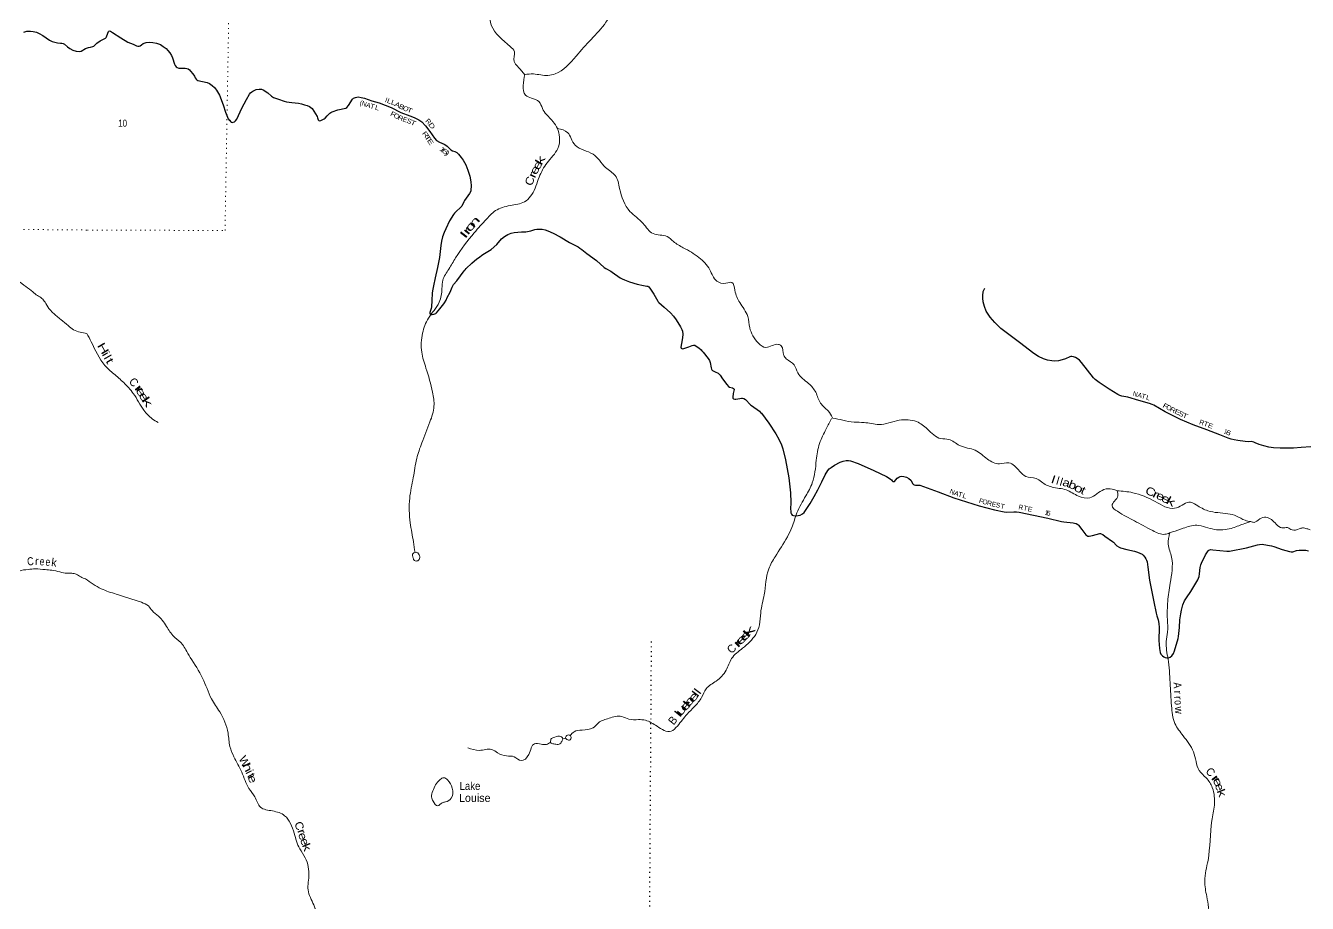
# Model space of a CAD drawing. Header units: feet. Extents: x -1048576 to 137166, y -268550 to 2097152.
# Drawn here: x -123956 to -91916, y 329090 to 351036 of the extents above; entities that cross this region are included whole.
import ezdxf
from ezdxf.enums import TextEntityAlignment as Align

# ---------------------------------------------------------------- set-up
doc = ezdxf.new("R2010")
doc.units = ezdxf.units.FT
doc.header["$LTSCALE"] = 80
doc.linetypes.add('DOTTED', pattern=[1.5, 0.3, -1.2])
for name, color, linetype, lineweight in [('29', 7, 'Continuous', 25), ('39', 7, 'Continuous', 13), ('6', 7, 'DOTTED', 25), ('7', 7, 'DOTTED', 13)]:
    doc.layers.add(name, color=color, linetype=linetype, lineweight=lineweight)
doc.layers.add('30', color=7, linetype='Continuous')
doc.layers.add('41', color=7, linetype='Continuous')

msp = doc.modelspace()

# ---------------------------------------------------------------- linework, layer by layer
at = {"layer": '29'}
for points in [[(-124004.26, 350873.35), (-123927.19, 350894.27), (-123834.57, 350900.45), (-123764.59, 350892.27), (-123683.48, 350869.09), (-123614.32, 350838.81), (-123528.74, 350787.21), (-123358.13, 350668.85), (-123289.05, 350641.32), (-123160.86, 350608.88), (-123083.21, 350594.06), (-123052.33, 350594.07), (-123015.74, 350587.67), (-122984.4, 350571.46), (-122909.44, 350504.1), (-122852.64, 350462.42), (-122774.87, 350422.36), (-122696.19, 350400.73), (-122609.65, 350392.92), (-122566.52, 350400.78), (-122455.78, 350462.55), (-122412.18, 350481.11), (-122388.59, 350485.84)], [(-122388.59, 350485.84), (-122334.13, 350493.21), (-122279.15, 350512.2), (-122254.31, 350520.86), (-122225.91, 350543.35), (-122174.2, 350596.78), (-122094.17, 350651.59), (-122010.37, 350694.19), (-121963.2, 350725.48), (-121944.85, 350742.59), (-121936.17, 350759.25), (-121903.84, 350849.5), (-121884.84, 350885.47), (-121877.14, 350896.47), (-121861.09, 350904.36), (-121834.46, 350898.02), (-121784.74, 350862.53), (-121575.22, 350726.89), (-121399.77, 350621.87), (-121271.66, 350568.46), (-121181.5, 350534.09), (-121148.05, 350524.94), (-121121.15, 350522.63), (-121094.93, 350532.28), (-121059.74, 350557.64), (-121016.19, 350585.43), (-120945.43, 350609.67), (-120867.85, 350620.28), (-120779.64, 350614.04), (-120688.35, 350598.37), (-120588.88, 350561.24), (-120517.98, 350517.84), (-120445.65, 350460.98), (-120398.89, 350411.66), (-120353.09, 350353.78), (-120312.76, 350290.81), (-120281.18, 350226.82), (-120232.03, 350076.11), (-120217.44, 350041.74), (-120189.15, 350006.4), (-120164.3, 349986.82), (-120129.24, 349974.74), (-120089.2, 349968.53), (-120052.55, 349970.99), (-119971.72, 349971.2), (-119928.02, 349961.26), (-119896.88, 349952.11), (-119863.53, 349930.37), (-119830.92, 349897.19), (-119776.85, 349831.38), (-119737.47, 349774.51), (-119716.51, 349728.94), (-119695.31, 349699.43), (-119680.66, 349682.95), (-119653.25, 349666.87), (-119538.63, 349642.06), (-119420.12, 349611.1), (-119360.1, 349585.99), (-119292.36, 349541.52), (-119233.68, 349485.3), (-119185.85, 349425.91), (-119111.97, 349296.88), (-119018.36, 349056.22), (-118957.91, 348868.86), (-118914.14, 348748.6), (-118894.57, 348708.84), (-118863.45, 348666.59)], [(-118863.4, 348668.61), (-118829.98, 348627.43), (-118815.78, 348619.12), (-118795.88, 348616.56), (-118764.49, 348619.14), (-118736.99, 348629.39), (-118711.39, 348652.13), (-118676.93, 348694.76), (-118551.56, 348968.93), (-118435.5, 349188.72), (-118361.82, 349320.5), (-118334.35, 349351.92), (-118301.89, 349379.81), (-118275.75, 349399.57), (-118230.26, 349420.66), (-118189.68, 349438.06), (-118118.5, 349448.48), (-118061.48, 349445.43), (-118015.87, 349430.01), (-117902.39, 349354.68), (-117806.82, 349273.37), (-117763.47, 349242.39), (-117711.56, 349218.46), (-117639.26, 349195.13), (-117494.85, 349147.41), (-117431.3, 349132.48), (-117303.63, 349114.82), (-117138.4, 349094.94), (-117061.3, 349081.33), (-116983.62, 349059.13), (-116918.42, 349035.59), (-116861.63, 349009.97), (-116823.56, 348988.82), (-116793.85, 348960.54), (-116750.88, 348896.21), (-116666.94, 348764.94), (-116656.41, 348733.48), (-116652.1, 348705.97), (-116643.57, 348678.54), (-116628.91, 348662.06), (-116608.76, 348656.48), (-116575.79, 348662.08), (-116547.67, 348677.35), (-116513.53, 348693.24), (-116492.42, 348708.46), (-116471.42, 348722.56), (-116422.03, 348783.71), (-116350.58, 348850.82), (-116327.23, 348866.5), (-116295.64, 348881.97), (-116156.14, 348927.36), (-115949.01, 348973.26), (-115925.71, 348992), (-115884.82, 349042.58), (-115784.34, 349198.02), (-115757.29, 349221.01), (-115712.66, 349240.89), (-115678.54, 349250.34), (-115643.73, 349251.48), (-115564.98, 349241.23), (-115488.86, 349219.7), (-115302.41, 349154.87), (-115115.63, 349104.18), (-114815.07, 348992.31), (-114573.47, 348863.57), (-114353, 348783.82), (-114240.56, 348739.86), (-114124.91, 348683.69), (-114055.53, 348628.2), (-113958.63, 348530.35), (-113852.7, 348388.48), (-113739.34, 348218.13), (-113685.4, 348163.12), (-113610.25, 348118.19), (-113493.05, 348071.61), (-113450.14, 348049.91), (-113417.94, 348022.19), (-113325.49, 347931.87), (-113287.85, 347908.68), (-113223.45, 347887.13), (-113179.77, 347861.1), (-113137.97, 347824.56), (-113066.17, 347738.43), (-113018.53, 347674.34), (-112981.87, 347617.57), (-112950.71, 347551.65), (-112898.47, 347422.93), (-112855.37, 347271.46), (-112826.15, 347134.22), (-112820.43, 347028.96), (-112824.1, 346925.3), (-112829.53, 346893.71)], [(-112829.53, 346893.71), (-112857.04, 346837.37), (-112982.26, 346660.59), (-113001.65, 346630.35), (-113051.07, 346522.27), (-113066.62, 346502.76), (-113210.36, 346375.69), (-113231.68, 346350.79), (-113257.96, 346313.4), (-113357.39, 346151.43), (-113454.69, 345957.5), (-113494.06, 345864.57), (-113533.99, 345755.09), (-113561.75, 345650.26), (-113581.26, 345539.82), (-113612.3, 345237.25), (-113662.31, 344989.7), (-113720.76, 344726.16), (-113757.56, 344526.83), (-113784.73, 344402.88), (-113791.89, 344347.67), (-113800.06, 344163.87), (-113811.77, 344002.4), (-113817.54, 343965.13), (-113831.9, 343915.91), (-113852.3, 343862.54), (-113852.29, 343836.9), (-113837.63, 343816.76), (-113817.48, 343809.44), (-113795.84, 343811.99), (-113751.55, 343820.46), (-113706.34, 343838.29), (-113681.97, 343858.94), (-113604.67, 343957.32), (-113506.22, 344078.8), (-113486.1, 344108.31), (-113447.64, 344170.4), (-113416.6, 344234.12), (-113346.83, 344372.06), (-113297.57, 344500.13), (-113280.59, 344532.31), (-113257.3, 344564.25), (-113180.89, 344653.41), (-112990.02, 344906.85), (-112970.61, 344929.71), (-112942.42, 344961.82), (-112801.43, 345093.74), (-112673.54, 345202.05), (-112636.64, 345233), (-112523.62, 345309.89), (-112320.78, 345434.73), (-112180.46, 345565.02), (-112062.17, 345703.89), (-111988.46, 345766.22), (-111904.13, 345813.57), (-111816.33, 345848.71), (-111741.3, 345866.53), (-111563.12, 345882.75), (-111453.69, 345883.64), (-111407.39, 345889.37), (-111330.98, 345903.83), (-111224.76, 345936.84), (-111175.76, 345946.85), (-111107.55, 345949.71), (-111041.6, 345944.24), (-110970.04, 345930.11), (-110898.73, 345904), (-110765.82, 345846.68), (-110592.12, 345753.83), (-110364.89, 345615.3), (-110147.63, 345501.34), (-110099.38, 345471.87), (-110050.53, 345437.27), (-109928.6, 345338.65), (-109690.03, 345165.49), (-109494, 344987.23), (-109455.1, 344959.45), (-109328.37, 344894.56), (-109293.89, 344875.26), (-109090.53, 344730.64), (-109047.7, 344706.31), (-108984.28, 344679.39), (-108857.39, 344633.31), (-108668.83, 344572.47), (-108509.92, 344540.6), (-108425.97, 344522.84), (-108406.79, 344517.51), (-108379.79, 344501.95), (-108355.87, 344472.45)], [(-108355.87, 344472.45), (-108253.35, 344320.68), (-108150.72, 344143.05), (-108143.32, 344130.06), (-108125.06, 344110.09), (-107990.77, 343995.22), (-107834.36, 343852.22), (-107760.46, 343773.23), (-107694.78, 343679.26), (-107583.62, 343500.88), (-107553.37, 343441.79), (-107537.55, 343392.69), (-107527.69, 343320.92), (-107535.21, 343226.86), (-107558.45, 343091.92), (-107574.72, 342997.26), (-107567.85, 342974.73), (-107551.36, 342961.92), (-107527.11, 342957.78), (-107380.53, 343007.06), (-107290.99, 343035.38), (-107260.17, 343044.44), (-107229.04, 343042.62), (-107192.4, 343024.32), (-107130.11, 342982.21), (-107071.48, 342929.12), (-107049.48, 342902.6), (-107022.01, 342872.36), (-106894.07, 342715.13), (-106860.76, 342663.62), (-106845.85, 342612.96), (-106822.59, 342479.01), (-106811.22, 342447.51), (-106802.06, 342431.03), (-106783.61, 342415.46), (-106717.78, 342377.59), (-106648.18, 342343.17), (-106618.03, 342320.77), (-106593.21, 342295.57), (-106533.69, 342207.68), (-106429.78, 342065.85), (-106382.49, 342012.23), (-106358.66, 341997.11), (-106284.31, 341975.66), (-106261.58, 341964.18), (-106248.75, 341949.53), (-106248.86, 341934.43), (-106269.26, 341835.82), (-106279.29, 341749.11), (-106276.14, 341724.24), (-106258.03, 341706.18), (-106228.51, 341694.95), (-106199.69, 341694.76), (-106100.19, 341716.79), (-106060.02, 341724.32), (-106034.38, 341724.33), (-106003.24, 341715.18), (-105961.39, 341689.42), (-105833.02, 341557.15), (-105812.7, 341537.59), (-105611.17, 341392.97), (-105582.74, 341365.54), (-105563.53, 341345.36), (-105374.61, 341096.02), (-105200.82, 340827.28), (-105127.39, 340693.49), (-105063.56, 340551.26), (-105032.06, 340455.42), (-104964.83, 340179.07), (-104878.01, 339726.28), (-104839.95, 339351.4), (-104826.43, 339112.96), (-104832.92, 338944.87), (-104831.84, 338898.66), (-104824.5, 338851.05), (-104811.49, 338819.04), (-104793.34, 338799.77), (-104759.67, 338787.55), (-104721.91, 338777.82), (-104693.2, 338777.98)], [(-91832.23, 340505.72), (-92070.09, 340484.02), (-92259.17, 340472.45), (-92596.57, 340473.95), (-92764.25, 340483.77), (-92882.93, 340498.56), (-93006.04, 340527.63), (-93121.94, 340562.55), (-93219.94, 340607.2), (-93251.5, 340624.61), (-93290.08, 340633.04), (-93319.27, 340637.41), (-93396.2, 340633.72), (-93471.88, 340635.09), (-93654.46, 340661.1), (-93749.71, 340679.38), (-93818.06, 340695.42), (-93896.25, 340721.45), (-94106.56, 340804.99), (-94429.02, 340931.51), (-94773.84, 341052.45), (-95087.95, 341190.91), (-95467.63, 341379.36), (-95751.93, 341544.97), (-95798.83, 341566.72), (-95865.5, 341590.72), (-96131.98, 341667.19), (-96406.98, 341748.16), (-96552.41, 341775.46), (-96606.05, 341791.03), (-96651.33, 341813.88), (-96871.24, 341948.61), (-97124.18, 342111.97), (-97224.75, 342189.14), (-97260.99, 342228.26), (-97416.26, 342421.78), (-97563.51, 342613.11), (-97615.04, 342670.69), (-97674.33, 342716.68), (-97710.31, 342736.59), (-97762.42, 342753.02), (-97803.73, 342764.03), (-97832.88, 342764.71), (-97856.84, 342758.52), (-97959.45, 342706.9), (-98049.12, 342676.03), (-98134.44, 342652.19), (-98234.1, 342650.32), (-98306.15, 342654.02), (-98413.61, 342674.06), (-98515.22, 342701.16), (-98638.93, 342763.73), (-98750.62, 342835.83), (-99114.16, 343112.87), (-99583.05, 343467.08), (-99732.69, 343611.33), (-99849.56, 343745.99), (-99945.26, 343898.81), (-99991.09, 344012.35), (-100016.77, 344129.56), (-100026.76, 344223.05), (-100029.66, 344310.87), (-100023.81, 344354.4), (-100016.87, 344389.63), (-100004.14, 344420.67), (-99976.66, 344474.65)], [(-104693.2, 338777.98), (-104643.15, 338785.18), (-104593.7, 338796.18), (-104538.77, 338825.51), (-104496.65, 338862.16), (-104342.88, 339083.83), (-104241.88, 339261.17), (-104151.27, 339426.94), (-104053.75, 339630.97), (-103971.08, 339802.99), (-103907.27, 339911.86), (-103872.48, 339952.17), (-103817.55, 339990.65), (-103733.32, 340045.63), (-103598.25, 340120.13), (-103519.06, 340146.44), (-103445.83, 340159.17), (-103389.03, 340162.98), (-103336.78, 340156.72), (-103142.38, 340085.65), (-102756.38, 339909.19), (-102434.41, 339760.45), (-102368.69, 339723.77), (-102332.82, 339695.5), (-102313.72, 339679.83), (-102295.4, 339652.2), (-102275.25, 339637.72), (-102255.1, 339634.06), (-102237.11, 339638.77), (-102170.58, 339722.19), (-102126.93, 339749.5), (-102092.14, 339764.17), (-102056.42, 339767.62), (-102001.04, 339759.55), (-101939.9, 339743.39), (-101877.82, 339714.79), (-101832.35, 339668.1), (-101779.81, 339577.97), (-101764.21, 339560.98), (-101744.06, 339551.83), (-101715.92, 339544.19), (-101641.49, 339550.04), (-101606.82, 339543.77), (-101141.78, 339377.67), (-100757.26, 339225.5), (-100123.13, 339031.35), (-99735.4, 338931.68), (-99492.17, 338875.68), (-99439.69, 338869.51), (-99251.04, 338882.4), (-99190.99, 338881.06), (-99119.17, 338871.46), (-98402.61, 338717.82), (-98058.95, 338635.31), (-98005.48, 338626.44), (-97774.7, 338606.7), (-97736.23, 338599.07), (-97692.27, 338588.09), (-97656.41, 338565.64), (-97635.48, 338549.65), (-97556.22, 338438.04), (-97450.4, 338306.12), (-97430.24, 338285.98), (-97410.09, 338275), (-97367.96, 338273.18), (-97288.83, 338288.5), (-97104.24, 338333.72), (-97085.93, 338335.56), (-97069.44, 338330.07), (-97029.14, 338309.94), (-96976.03, 338271.38), (-96786.99, 338141.8), (-96763.49, 338121.39), (-96698.24, 338044.78), (-96677.37, 338028.01), (-96624.25, 337995.06), (-96584.54, 337979.56), (-96429.9, 337937.68), (-96240.88, 337897.05), (-96160.82, 337870.7), (-96102.2, 337846.91), (-96048.68, 337817.94), (-96023.43, 337793.82), (-95977.62, 337742.55), (-95950.13, 337705.93), (-95934.73, 337673.86), (-95922.63, 337632.68), (-95900.35, 337495.18), (-95861.16, 337170.82), (-95756.05, 336632.7)], [(-95756.05, 336632.7), (-95697.78, 336348.35), (-95678.54, 336277.4), (-95645.04, 336177.34), (-95629.02, 336086.93), (-95620.94, 335990.8), (-95630.27, 335665.51), (-95614.56, 335465), (-95598.66, 335363.56), (-95575.62, 335319.53), (-95537.91, 335279.31), (-95504.17, 335253.62), (-95470.2, 335235.33), (-95430.89, 335226.17), (-95389.6, 335225.44), (-95342.99, 335250.01), (-95303.47, 335282.14), (-95264.26, 335341.62), (-95235.98, 335408), (-95143.52, 335715.31), (-95135.1, 335761.56), (-95109.78, 335989.45), (-95101.43, 336181.33), (-95081.47, 336327.07), (-95059.68, 336420.98), (-95026.6, 336550.55), (-94983.73, 336653.8), (-94940.59, 336728.24), (-94826.96, 336886.83), (-94654.69, 337180.16), (-94634.9, 337219.21), (-94620.47, 337264.31), (-94609.3, 337332.78), (-94593.18, 337490.13), (-94580.08, 337556.24), (-94562.45, 337598.62), (-94460.89, 337802.56), (-94397.05, 337900.64), (-94377.38, 337921.99), (-94354.93, 337931.79), (-94331.12, 337933.63), (-94276.23, 337927.81), (-93933.66, 337893.48), (-93901.19, 337893.12), (-93862.23, 337895.34), (-93438.6, 337977.77), (-93160.07, 338054.42), (-93109.52, 338065.96), (-93048.63, 338068.1), (-93003.29, 338064.17), (-92862.25, 338038.58), (-92811.1, 338028.4), (-92750.51, 338011.14), (-92546.34, 337941.6), (-92360.35, 337888.58), (-92323.4, 337882.01), (-92277.92, 337883.11), (-92189.43, 337909.33), (-92120.42, 337921.64), (-92031.5, 337923.99), (-91957.41, 337918.03), (-91890.54, 337902.63)]]:
    msp.add_lwpolyline(points, dxfattribs=at)
at = {"layer": '39'}
msp.add_line((-110461.86, 333219.22), (-110530.8, 333202.56), dxfattribs=at)
for points in [[(-139726.18, 284721.75), (-139786.61, 284683.23), (-139865.18, 284636.58), (-139935.68, 284589.96), (-139981.99, 284555.51), (-140024.23, 284506.92), (-140030.24, 284490.75), (-140030.24, 284490.75), (-140086.75, 284492.64)], [(-111481.85, 349809.87), (-111657.73, 350017.94), (-111744.5, 350138.82), (-111738.08, 350383.4), (-111840.87, 350512.66), (-112316.33, 351051.06), (-112351.29, 351355.04), (-112358.73, 351616.06), (-112404.23, 351671.48), (-112600.92, 351749.84), (-112771.07, 351955.14), (-112980.28, 352349.21), (-113364.41, 352570.49), (-113610.93, 352688.18), (-113972.98, 352900.97), (-114261.47, 353270.18), (-114374.81, 353599.83), (-114525.7, 353752.2), (-114962.61, 354073.52), (-115243.92, 354167.57), (-115579.47, 354280.79), (-115984.68, 354453.91), (-116185.99, 354500), (-116535.81, 354718.64), (-116608.11, 354857.46), (-116541.76, 355062.54), (-116650.03, 355224.26), (-116908.73, 355226.89), (-117189.25, 355252.16), (-117270.18, 355585.28), (-117183.95, 355771.8), (-117151.81, 355985.59), (-117355.5, 356349.23), (-117570.76, 356518.93), (-117792.75, 356539.11), (-118016.94, 356662.46), (-118263.09, 356800.36), (-118463.26, 357022.38), (-118536.02, 357248.16), (-118611.94, 357298.06), (-118963.81, 357514.72), (-119031.43, 357576.6), (-119006, 357754.11), (-119052.75, 357852.02), (-119336.19, 357940.04), (-119540.04, 357957.86), (-120028.47, 358112.26), (-120333.23, 357913.49), (-120467.8, 357849.18), (-120776.94, 357856.76), (-121037.19, 357885.71), (-121111.79, 358008.4), (-120983.55, 358283.15), (-120902.43, 358522.34), (-120956.3, 358899.46), (-120912.52, 359197.98), (-120964.72, 359330.37), (-121297.55, 359819.69), (-121385.03, 360013.39), (-121578.06, 360182.69), (-121820.44, 360530.85), (-121884.69, 360667.5), (-122089.33, 360717.18), (-122332.2, 360735.94)], [(-100629.58, 353237.21), (-100667.96, 353351.15), (-100837.78, 353350.16), (-101501.26, 353212.45), (-101977.14, 353053.16), (-102371.13, 352951.04), (-102746.16, 353004.3), (-103069.78, 353218.43), (-103670.52, 353310.13), (-104263.33, 353280.35), (-104588.08, 353094.08), (-105066.84, 352999.55), (-105300.86, 352912.76), (-105582.08, 352899.62), (-105959.54, 352817.43), (-106481.17, 352923.89), (-106791.6, 352747.47), (-107082.43, 352649.56), (-107602.16, 352636.67), (-107884.82, 352655.91), (-108052.92, 352525.46), (-108313.98, 352396.69), (-108902.57, 352039.22), (-109118.96, 351921.77), (-109243.29, 351752.11), (-109330.92, 351375.51), (-109448.66, 351122.82), (-109822.27, 350692.72), (-110191.62, 350274.68), (-110721.16, 349829.19), (-110899.75, 349789.93), (-111260.92, 349826.77), (-111481.51, 349812.54)], [(-111481.51, 349812.54), (-111516.8, 349536.11), (-111460.43, 349298.49), (-111308.16, 349222.94), (-111125.8, 349134.72), (-111035.82, 348967.27), (-110939.53, 348813.87), (-110770.97, 348632.87), (-110662.8, 348465.09)], [(-110662.8, 348465.09), (-110610.11, 348247.75), (-110653.59, 347965.41), (-110920.85, 347604.18), (-111119.33, 347245.76), (-111302.99, 346812.24), (-111447.28, 346657.09), (-111794.94, 346546.06), (-112170.92, 346433.51), (-112435.93, 346197.62), (-112741.22, 345857.29), (-113207.34, 345228.65), (-113376.07, 344950.58), (-113526.69, 344668.15), (-113548.55, 344464.29), (-113617.41, 344119.71), (-113889.4, 343720.14), (-114033.54, 343348.6), (-114056.33, 342867.7), (-113948.16, 342475.44), (-113783.19, 341869.82), (-113749.02, 341521.37), (-113849.07, 341128.82), (-114054.64, 340600.64), (-114178.86, 340212.57), (-114266.28, 339734.85), (-114356.38, 339220.78), (-114341.2, 338603.7), (-114262.85, 338127.05), (-114222.88, 337865.45)], [(-110662.6, 348464.28), (-110405.96, 348359.35), (-110321.61, 348216.27), (-110217.53, 348046.55), (-109770.86, 347818.08), (-109613.84, 347669.64), (-109457.43, 347486.84), (-109218.46, 347286.37), (-109107.07, 346960.8), (-108850.47, 346391.95), (-108522.35, 346090.79), (-108272.24, 345835.52), (-107919.84, 345760.42), (-107764.37, 345638.3), (-107516.52, 345482.17), (-107124.66, 345240.53), (-106855.29, 344932.33), (-106680.46, 344650.11), (-106449.01, 344593.36), (-106299, 344616.95), (-106225.74, 344419.47), (-106103.92, 344111.9), (-105904.02, 343762.49), (-105854.47, 343482.52), (-105637.03, 343096.39), (-105450.96, 342989.9), (-105140.29, 343067.22), (-105068.16, 343031.55), (-105001.72, 342791.72), (-104944.61, 342707.77), (-104743.24, 342552.47), (-104655.83, 342354.74), (-104383.71, 342086.94), (-104205.69, 341869.37), (-104085.27, 341596.21), (-103896.75, 341400.7), (-103786.57, 341232.88)], [(-122427.94, 343338.69), (-122593.23, 343369.76), (-122757.17, 343433.86), (-122890.03, 343535.67), (-123072.2, 343687), (-123278.17, 343857.02), (-123374.57, 343966.12), (-123471.92, 344123.71), (-123550.54, 344216.27), (-123659.92, 344285.26), (-123776.88, 344376.63), (-123951.35, 344511.64), (-124157.67, 344665.51), (-124274.72, 344752.84), (-124415.81, 344846.74), (-124551.44, 344914.28), (-124742.29, 344946.65), (-124941.56, 344963.04), (-125086.19, 344988.36), (-125210.88, 345003.15), (-125311.75, 345001.28), (-125476.22, 345041.16), (-125669.9, 345128.12), (-125867.78, 345207.09), (-126114.95, 345337.6), (-126315.27, 345489.32), (-126429.05, 345633.13), (-126561.43, 345848.01), (-126712.22, 346051.18), (-126890.83, 346273.11), (-126968.64, 346402.01), (-127090.67, 346537.92), (-127241.76, 346636.07), (-127394.95, 346730.24), (-127553.61, 346850.77), (-127677.38, 346998.83), (-127678.83, 347001.77)], [(-122427.94, 343338.69), (-122315.21, 343129.57), (-121974.1, 342538.98), (-121753.42, 342332.78), (-121504.75, 342109.89), (-121265.04, 341838.63), (-120997.7, 341417.22), (-120791.28, 341205.21), (-120647.39, 341113.64)], [(-103813.17, 341215.16), (-103943.22, 340952.58), (-104109.4, 340591.55), (-104191.8, 340168.34), (-104290.89, 339603.88), (-104454.4, 339279.2), (-104676.34, 338852.44), (-104804.2, 338486.68), (-104915.52, 338254.09), (-105219.57, 337758.03), (-105380.69, 337453.53), (-105493.36, 336808.42), (-105582.33, 336357.02), (-105612.07, 336052.18), (-105707.29, 335815.26), (-106034.92, 335469.27), (-106308.41, 335211.29), (-106447.08, 334918.53), (-106694.52, 334647.95), (-106942.56, 334456.25), (-107057.62, 334239.91), (-107239.67, 334008.59), (-107418.86, 333823.74), (-107662.76, 333524.78), (-107820.76, 333394.15), (-108172.28, 333517.77), (-108462.71, 333666.58), (-108638.27, 333683.9), (-108874.59, 333694.22), (-109055.26, 333764.21), (-109373.46, 333717.35), (-109636.25, 333604.79), (-109771.91, 333479.82), (-110047.86, 333422.1), (-110244.68, 333381.15), (-110347.84, 333290.28)], [(-103786.75, 341222.77), (-103526.91, 341171.58), (-103248.84, 341122.09), (-102998.34, 341113.54), (-102627.32, 341062.37), (-102118.03, 341168.48), (-101686.06, 341134.41), (-101414.51, 340947.52), (-101079.16, 340710.94), (-100879.39, 340691.16), (-100609.24, 340538.67), (-100221.27, 340418.44), (-99913.92, 340198.54), (-99612.84, 340079.88), (-99377.93, 340103.96), (-99110.81, 339894.9), (-98953.46, 339764.66), (-98697.62, 339715.57), (-98563.8, 339626.2), (-98297.21, 339500.06), (-97944.78, 339426.98), (-97636.27, 339271.78), (-97356.07, 339228.31), (-97000.57, 339438.3), (-96792.18, 339448.71), (-96673.43, 339405.48)], [(-95361.11, 338352.49), (-95476.33, 338318.82), (-95779.94, 338409.22), (-96240.46, 338654.12), (-96664.72, 338892.3), (-96797.61, 339034.23), (-96736.93, 339148.41), (-96651.65, 339282.37), (-96673.05, 339405.43)], [(-96673.43, 339405.48), (-96280.35, 339358.61), (-95720.38, 339136.18), (-95234.22, 338967.67), (-95048.8, 339049.27), (-94881.68, 339125.14), (-94693, 339050.96), (-94402.54, 338904.17), (-93904.53, 338832.52), (-93687.27, 338774), (-93474.92, 338667.04), (-93331.33, 338635.61)], [(-93331.33, 338635.61), (-93247.41, 338616.44), (-93106.42, 338700.86), (-92952.04, 338742.57), (-92694.34, 338572.1), (-92550.51, 338476.49), (-92408.88, 338484.05), (-92298.72, 338427.47), (-92120.38, 338452.57), (-92035.04, 338477.32), (-91930.28, 338457.24), (-91842.94, 338430.1)], [(-95360.47, 338352.7), (-95391.88, 338068.55), (-95310.77, 337745.54), (-95346.72, 337095), (-95405.46, 336639.01), (-95415.47, 336194.28), (-95411.18, 335870.63), (-95443.73, 335634.61), (-95399, 335199), (-95348.96, 334609.61), (-95312.87, 334030.57), (-95225.86, 333586.12), (-95023.13, 333281.14), (-94765.57, 332878.11), (-94699.1, 332640.3), (-94620.28, 332414.41), (-94447.74, 332229.29), (-94292.46, 331983.82), (-94241.75, 331544.06), (-94303.25, 331158.91), (-94399.94, 330165.66), (-94481.96, 329651.45), (-94432.36, 329262.27), (-94349.18, 328716.77), (-94294.7, 328374.01), (-94194.12, 328121.44)], [(-93331.33, 338635.61), (-93523.07, 338574.88), (-93818.12, 338466.94), (-94237.07, 338438.08), (-94681.92, 338543.16), (-95022.86, 338468.4), (-95291.35, 338376.16), (-95361.11, 338352.49)], [(-114223.08, 337865.45), (-114272.05, 337840.04), (-114270.08, 337724.73), (-114234.87, 337659.38), (-114156.06, 337657.97), (-114104.16, 337733.88), (-114132.76, 337829.44), (-114174.58, 337864.58), (-114223.08, 337865.45)], [(-122461.65, 337205.71), (-122578.88, 337250.45), (-122692.29, 337319.53), (-122804.72, 337342.13), (-122921.62, 337344.64), (-123098.36, 337376.71), (-123303.09, 337419.48), (-123468.1, 337435.13), (-123715.74, 337452.57), (-123891.49, 337438.16), (-124118.29, 337394.57), (-124230.92, 337316.2), (-124351.39, 337248.11), (-124494.58, 337247.14), (-124762.29, 337269.05), (-125171.97, 337253.61), (-125489.42, 337213.97), (-125853.95, 337143.04), (-126186.27, 337069.39), (-126534.14, 337022.33), (-126929.87, 336907.64), (-127301.16, 336820.66)], [(-122461.65, 337205.71), (-122066.36, 336957.01), (-121690.8, 336820.82), (-121063.78, 336617.42), (-120887.55, 336525.26), (-120794.61, 336410.34), (-120631.34, 336271.91), (-120412.27, 335976.75), (-120226.57, 335736.8), (-120031.62, 335561.39), (-119953.08, 335432.57), (-119843.33, 335240.5), (-119531.3, 334719.19), (-119308.11, 334203.53), (-119105.71, 333880.36), (-118896.95, 333348.77), (-118848.43, 333012.19), (-118749.95, 332755.61), (-118552.68, 332371.86), (-118374.08, 331962.16), (-118228.28, 331751.24), (-118085.31, 331495.88), (-117781.77, 331401.43), (-117482.71, 331282.8), (-117244.03, 330841.68), (-117105.4, 330456.97), (-116968.02, 330228), (-116875.23, 329767.26), (-116888.27, 329379.21), (-116814.86, 329189.81), (-116655.78, 328818.88), (-116507.87, 328500.74), (-116398.27, 328300.58), (-116194.91, 328143.22), (-115698.97, 327731.86), (-115421.55, 327421.49), (-115245.98, 327292.95), (-115014.9, 327215.99)], [(-110838.38, 333116.01), (-110811.71, 333211.36), (-110726.18, 333246.23), (-110578.26, 333265.81), (-110532.7, 333214.43), (-110552.23, 333139.96), (-110618.2, 333068.34), (-110729.27, 333074.38), (-110821.83, 333098.3), (-110837.76, 333116.33)], [(-110461.86, 333219.22), (-110430.35, 333285.39), (-110349.37, 333292.03), (-110320.15, 333230.83), (-110347.37, 333178.74), (-110424.08, 333184.16), (-110461.86, 333219.22)], [(-112903.96, 332982.07), (-112616.12, 332914.2), (-112304.41, 332936.9), (-112158.35, 332853.38), (-111935.35, 332776.56), (-111743.74, 332752.89), (-111569.57, 332658.75), (-111378.8, 332813.06), (-111236.52, 333081.49), (-111068.9, 333072.41), (-110937.66, 333063.98), (-110837.76, 333116.33)], [(-113776.42, 331901.67), (-113711.05, 332052.17), (-113593.44, 332185.55), (-113503.65, 332232.47), (-113409.65, 332176.17), (-113289.99, 331973.81), (-113316.83, 331717.46), (-113461.98, 331627.04), (-113541.19, 331606.22), (-113655.73, 331531.43), (-113768.95, 331642.68), (-113809.46, 331750.59), (-113776.42, 331901.67)]]:
    msp.add_spline(points, degree=3, dxfattribs=at)
at = {"layer": '6'}
msp.add_lwpolyline([(-122563.91, 325135.37), (-119266.39, 325105.38), (-113823.1, 325051.8), (-108633.89, 325044.45), (-108381.08, 325052.04), (-108310.57, 335704.58)], dxfattribs=at)
at = {"layer": '7'}
msp.add_line((-124248.51, 345941.75), (-122413.69, 345924.76), dxfattribs=at)
msp.add_lwpolyline([(-122413.69, 345924.76), (-118972.27, 345912.8), (-118878.75, 351238.1)], dxfattribs=at)

# ---------------------------------------------------------------- texts
at = {"layer": '30'}
for s, rotation, p in [('I', 339.584, (-114962.12, 349121.73)), ('(', 344.207, (-115588.39, 349050.4)), ('N', 340.827, (-115512.87, 349026.89)), ('R', 314.721, (-113930.42, 348598.09)), ('R', 340.673, (-94573.68, 341056.42)), ('E', 345.584, (-99764.91, 339010.92)), ('1', 347.898, (-98445.56, 338798.62))]:
    msp.add_text(s, height=120, rotation=rotation, dxfattribs=at).set_placement(p, align=Align.CENTER)
for s, rotation, width, p in [('A', 342.884, 1.1, (-115399.97, 348987.58)), ('T', 342.848, 1.2, (-115305.83, 348959.99)), ('L', 343.535, 1.15, (-115185.51, 348925.58)), ('L', 339.584, 1.25, (-114884.65, 349091.84)), ('L', 339.584, 1.25, (-114783.71, 349056.37)), ('A', 334.187, 1.3, (-114684.04, 349004.55)), ('B', 334.239, 1.25, (-114580.3, 348951.65)), ('O', 335.124, 1.1, (-114478.55, 348902.92)), ('T', 337.344, 1.35, (-114376.55, 348863.62)), ('F', 331.948, 1.4, (-114795.13, 348767.1)), ('O', 331.948, 1.15, (-114709.96, 348720.31)), ('R', 336.73, 1.1, (-114602.3, 348669.8)), ('E', 340.114, 1.1, (-114490.72, 348630.55)), ('S', 338.646, 1.15, (-114387.49, 348591.61)), ('T', 335.832, 1.35, (-114289.01, 348548.43)), ('D', 306.748, 1.4, (-113848.93, 348497.19)), ('R', 306.748, 1.4, (-114005.87, 348276.05)), ('T', 303.642, 1.65, (-113950.57, 348192.6)), ('E', 303.642, 1.45, (-113886.97, 348097.02)), ('1', 319.276, 1.15, (-113580.22, 347893.88)), ('6', 318.798, 2, (-113509.39, 347844.86)), (')', 319.708, 1.45, (-113451.01, 347795.39)), ('N', 343.594, 0.95, (-96233.52, 341770.06)), ('A', 343.594, 1.05, (-96118.45, 341735.63)), ('T', 343.988, 1.15, (-96025.61, 341708.74)), ('L', 343.988, 1.15, (-95911.26, 341675.04)), ('F', 329.778, 1.45, (-95486.17, 341471.18)), ('O', 333.603, 1.1, (-95401.96, 341427.08)), ('R', 333.603, 1.15, (-95301.89, 341374.53)), ('E', 334.554, 1.25, (-95191.97, 341321.04)), ('S', 334.618, 1.25, (-95096.23, 341273.53)), ('T', 336.212, 1.35, (-94996.14, 341226.94)), ('T', 340.673, 1.25, (-94469.37, 341020.15)), ('E', 338.577, 1.15, (-94357.91, 340976.31)), ('1', 338.336, 0.55, (-93985.32, 340832.15)), ('6', 336.223, 1.4, (-93911.61, 340802.06)), ('N', 338.409, 1.05, (-100815.65, 339323.89)), ('A', 340.026, 1.15, (-100704.67, 339282.65)), ('T', 342.977, 1.2, (-100608.62, 339254.88)), ('L', 342.977, 1.15, (-100499.12, 339219.67)), ('F', 342.977, 1.1, (-100086.68, 339093.4)), ('O', 345.584, 0.9, (-99988.36, 339067.72)), ('R', 345.584, 0.9, (-99876.71, 339039.03)), ('S', 347.034, 0.95, (-99661.08, 338986.4)), ('T', 347.034, 1.1, (-99548.29, 338958)), ('R', 347.898, 0.85, (-99087.22, 338936.2)), ('T', 347.898, 1.1, (-98974.51, 338912.03)), ('E', 347.898, 0.95, (-98862.25, 338887.97)), ('6', 345.335, 1.2, (-98399.16, 338788.27))]:
    msp.add_text(s, height=120, rotation=rotation, dxfattribs=dict(at, width=width)).set_placement(p, align=Align.CENTER)
at = {"layer": '41'}
for s, rotation, width, p in [('e', 61.777, 1.45, (-111076.22, 347500.59)), ('k', 60.27, 1.65, (-111007.26, 347622.34)), ('r', 65.402, 1.5, (-111198.49, 347265.02)), ('e', 61.777, 1.45, (-111145.29, 347379.7)), ('C', 68.817, 1.15, (-111263.11, 347115.48)), ('o', 52.008, 1.75, (-112764.18, 345957.87)), ('n', 49.157, 1.95, (-112668.03, 346065.31)), ('I', 52.008, 2, (-112928.49, 345747.49)), ('r', 52.008, 1.95, (-112846.1, 345852.98)), ('H', 300.108, 1.5, (-122104.85, 342915.01)), ('i', 299.914, 1.3, (-122038.03, 342779.62)), ('l', 299.914, 1.2, (-121994.25, 342698.59)), ('t', 301.025, 1.45, (-121934.92, 342603.32)), ('r', 308.83, 2, (-121196.18, 341901.59)), ('e', 304.741, 1.65, (-121153.03, 341817.51)), ('e', 302.244, 1.55, (-121080.53, 341702.45)), ('k', 305.244, 1.85, (-120996.59, 341572.63)), ('I', 341.657, 1.35, (-98295.47, 339596.6)), ('a', 343.283, 1.2, (-97967.98, 339514.13)), ('b', 338.102, 1.3, (-97820.58, 339459.16)), ('o', 330.77, 1.45, (-97678.14, 339380.26)), ('t', 335.374, 1.25, (-97558.82, 339326.36)), ('C', 334.087, 1.25, (-95882.19, 339298.07)), ('r', 334.401, 1.5, (-95746.96, 339233.04)), ('e', 336.262, 1.3, (-95629.58, 339183.64)), ('e', 332.534, 1.4, (-95500.34, 339116.82)), ('k', 332.534, 1.6, (-95373.66, 339052.19)), ('C', 6.885, 0.85, (-123825.42, 337544.24)), ('e', 355.372, 0.8, (-123553.11, 337541.64)), ('e', 355.492, 0.8, (-123406.77, 337528.62)), ('e', 44.843, 2.05, (-105996.74, 335624.35)), ('e', 46.339, 2, (-105898.3, 335721.69)), ('k', 46.339, 2.25, (-105802.64, 335821.84)), ('r', 42.886, 2.15, (-106089.73, 335529.11)), ('A', 273.741, 0.85, (-95262.36, 334537.48)), ('b', 50.957, 1.85, (-107299.72, 334076.31)), ('e', 50.311, 1.8, (-107192.93, 334186.61)), ('l', 53.285, 1.45, (-107131.2, 334273.44)), ('l', 53.285, 1.45, (-107077.6, 334334.4)), ('l', 51.105, 1.55, (-107570.84, 333766.13)), ('u', 50.475, 1.95, (-107494.01, 333858.36)), ('e', 45.824, 2, (-107385.22, 333971.1)), ('o', 273.392, 0.8, (-95236.41, 334105.7)), ('w', 273.552, 0.95, (-95224.11, 333913.74)), ('W', 297.174, 1.1, (-118575.72, 332591.39)), ('h', 297.238, 1.5, (-118497.12, 332447.4)), ('i', 296.019, 1.15, (-118447.65, 332336.25)), ('t', 297.019, 1.3, (-118406.62, 332245.88)), ('e', 293.019, 1.3, (-118376.4, 332161.54)), ('r', 306.539, 1.9, (-94284.16, 332156.61)), ('e', 300.077, 1.5, (-94241.34, 332073.82)), ('e', 290.085, 1.2, (-94202.28, 331964.18)), ('k', 291.256, 1.4, (-94150.7, 331815.7)), ('C', 290.5, 1.1, (-117206.75, 330994.93)), ('r', 289.526, 1.35, (-117148.55, 330853.48)), ('e', 289.526, 1.2, (-117121.18, 330738.17)), ('e', 288.909, 1.15, (-117071.86, 330600.35)), ('k', 291.44, 1.4, (-117019.99, 330460.87))]:
    msp.add_text(s, height=200, rotation=rotation, dxfattribs=dict(at, width=width)).set_placement(p, align=Align.CENTER)
for s, rotation, p in [('C', 312.375, (-121325.54, 342053.66)), ('l', 343.544, (-98180.96, 339563.1)), ('l', 343.202, (-98092.49, 339534.06)), ('r', 356.572, (-123682.59, 337550.77)), ('k', 352.479, (-123258.11, 337516.47)), ('C', 43.771, (-106241.53, 335386.14)), ('r', 273.741, (-95252.51, 334360.57)), ('r', 273.392, (-95244.28, 334225.51)), ('B', 51.105, (-107702.77, 333602.58)), ('C', 312.167, (-94410.51, 332308.35))]:
    msp.add_text(s, height=200, rotation=rotation, dxfattribs=at).set_placement(p, align=Align.CENTER)
at = {"layer": '41', "width": 0.9}
msp.add_text('Lake', height=200, dxfattribs=at).set_placement((-113110.34, 331926.51))
at = {"layer": '41'}
msp.add_text('Louise', height=200, dxfattribs=at).set_placement((-113123.37, 331626.72))
at = {"layer": '7', "width": 0.85}
msp.add_text('10', height=175, dxfattribs=at).set_placement((-121641.87, 348507.92))

doc.saveas('drawing.dxf')
